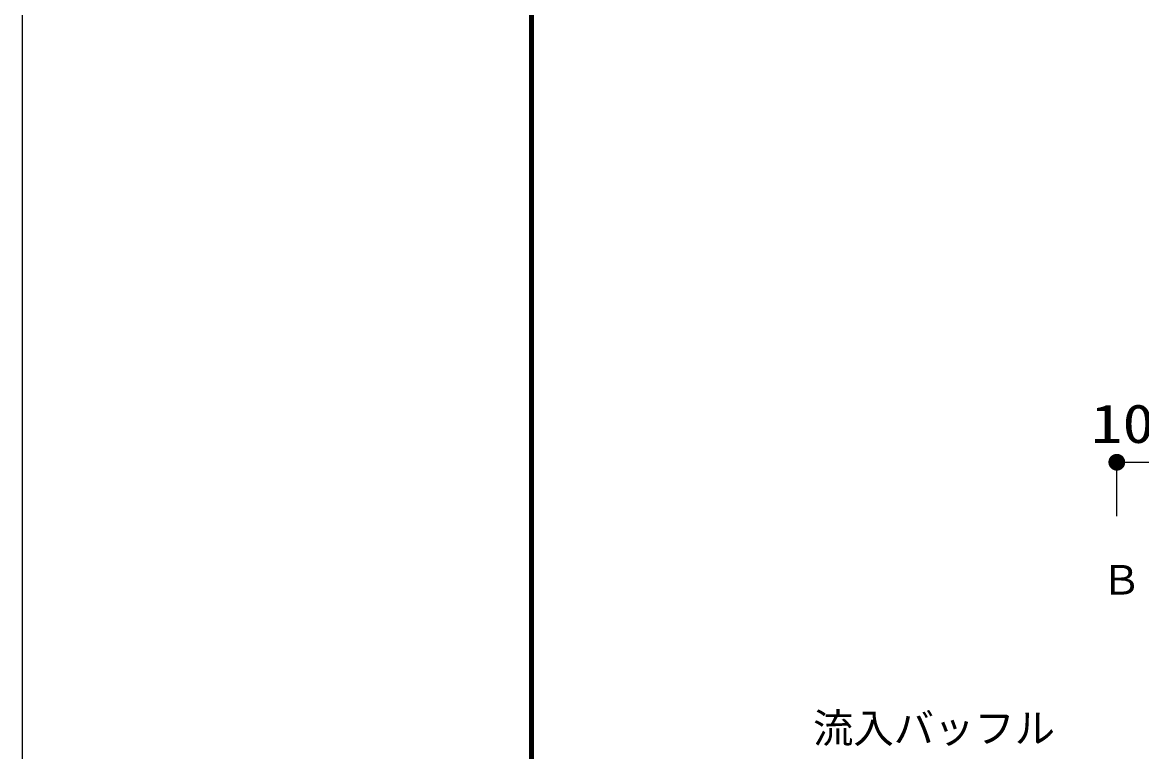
# Model space of a CAD drawing. Units: millimetres, scale not verified. Extents: x -8910 to 8910, y -6308 to 6308.
# Drawn here: x -8910 to -6413, y 1545 to 3173 of the extents above; entities that cross this region are included whole.
import ezdxf
from ezdxf.enums import TextEntityAlignment as Align

# ---------------------------------------------------------------- set-up
doc = ezdxf.new("R2010")
doc.units = ezdxf.units.MM
doc.header["$LTSCALE"] = 30
for name, color, linetype, lineweight in [('0-1_空気管', 3, 'Continuous', 25), ('1-2_00クル-フ-6寸法', 132, 'Continuous', 25), ('1-5_図面枠', 7, 'Continuous', 25), ('1-6_Axis_waku', 7, 'Continuous', 25)]:
    doc.layers.add(name, color=color, linetype=linetype, lineweight=lineweight)
doc.styles.add('ＭＳ ゴシック', font='')
doc.styles.get('ＭＳ ゴシック').set_extended_font_data('MS Gothic')

msp = doc.modelspace()

# ---------------------------------------------------------------- linework, layer by layer
at = {"layer": '1-2_00クル-フ-6寸法', "color": 4}
for p, q in [((-6468.11, 2070.98), (-6468.11, 2190.98)), ((-6468.11, 2190.98), (-6368.11, 2190.98))]:
    msp.add_line(p, q, dxfattribs=at)
at = {"layer": '1-2_00クル-フ-6寸法'}
for points in [[(-6468.11, 2190.98), (-6486.27, 2195.65), (-6485.54, 2197.89)], [(-6468.11, 2190.98), (-6485.54, 2197.89), (-6484.54, 2200.02)], [(-6468.11, 2190.98), (-6484.54, 2200.02), (-6483.28, 2202)], [(-6468.11, 2190.98), (-6483.28, 2202), (-6481.78, 2203.82)], [(-6468.11, 2190.98), (-6481.78, 2203.82), (-6480.06, 2205.43)], [(-6468.11, 2190.98), (-6480.06, 2205.43), (-6478.16, 2206.81)], [(-6468.11, 2190.98), (-6478.16, 2206.81), (-6476.09, 2207.95)], [(-6468.11, 2190.98), (-6476.09, 2207.95), (-6473.9, 2208.82)], [(-6468.11, 2190.98), (-6473.9, 2208.82), (-6471.62, 2209.4)], [(-6468.11, 2190.98), (-6471.62, 2209.4), (-6469.29, 2209.7)], [(-6468.11, 2190.98), (-6469.29, 2209.7), (-6466.93, 2209.7)], [(-6468.11, 2190.98), (-6466.93, 2209.7), (-6464.6, 2209.4)], [(-6468.11, 2190.98), (-6464.6, 2209.4), (-6462.31, 2208.82)], [(-6468.11, 2190.98), (-6462.31, 2208.82), (-6460.13, 2207.95)], [(-6468.11, 2190.98), (-6460.13, 2207.95), (-6458.06, 2206.81)], [(-6468.11, 2190.98), (-6458.06, 2206.81), (-6456.16, 2205.43)], [(-6468.11, 2190.98), (-6456.16, 2205.43), (-6454.44, 2203.82)], [(-6468.11, 2190.98), (-6454.44, 2203.82), (-6452.94, 2202)], [(-6468.11, 2190.98), (-6452.94, 2202), (-6451.68, 2200.02)], [(-6468.11, 2190.98), (-6451.68, 2200.02), (-6450.68, 2197.89)], [(-6468.11, 2190.98), (-6450.68, 2197.89), (-6449.95, 2195.65)], [(-6468.11, 2190.98), (-6486.86, 2190.98), (-6486.71, 2193.33)], [(-6468.11, 2190.98), (-6486.71, 2188.63), (-6486.86, 2190.98)], [(-6468.11, 2190.98), (-6486.71, 2193.33), (-6486.27, 2195.65)], [(-6468.11, 2190.98), (-6486.27, 2186.32), (-6486.71, 2188.63)], [(-6468.11, 2190.98), (-6485.54, 2184.08), (-6486.27, 2186.32)], [(-6468.11, 2190.98), (-6484.54, 2181.95), (-6485.54, 2184.08)], [(-6468.11, 2190.98), (-6483.28, 2179.96), (-6484.54, 2181.95)], [(-6468.11, 2190.98), (-6481.78, 2178.15), (-6483.28, 2179.96)], [(-6468.11, 2190.98), (-6480.06, 2176.54), (-6481.78, 2178.15)], [(-6468.11, 2190.98), (-6478.16, 2175.15), (-6480.06, 2176.54)], [(-6468.11, 2190.98), (-6476.09, 2174.02), (-6478.16, 2175.15)], [(-6468.11, 2190.98), (-6473.9, 2173.15), (-6476.09, 2174.02)], [(-6468.11, 2190.98), (-6471.62, 2172.57), (-6473.9, 2173.15)], [(-6468.11, 2190.98), (-6469.29, 2172.27), (-6471.62, 2172.57)], [(-6468.11, 2190.98), (-6466.93, 2172.27), (-6469.29, 2172.27)], [(-6468.11, 2190.98), (-6449.95, 2195.65), (-6449.51, 2193.33)], [(-6468.11, 2190.98), (-6449.51, 2193.33), (-6449.36, 2190.98)], [(-6468.11, 2190.98), (-6464.6, 2172.57), (-6466.93, 2172.27)], [(-6468.11, 2190.98), (-6462.31, 2173.15), (-6464.6, 2172.57)], [(-6468.11, 2190.98), (-6460.13, 2174.02), (-6462.31, 2173.15)], [(-6468.11, 2190.98), (-6458.06, 2175.15), (-6460.13, 2174.02)], [(-6468.11, 2190.98), (-6456.16, 2176.54), (-6458.06, 2175.15)], [(-6468.11, 2190.98), (-6454.44, 2178.15), (-6456.16, 2176.54)], [(-6468.11, 2190.98), (-6452.94, 2179.96), (-6454.44, 2178.15)], [(-6468.11, 2190.98), (-6451.68, 2181.95), (-6452.94, 2179.96)], [(-6468.11, 2190.98), (-6450.68, 2184.08), (-6451.68, 2181.95)], [(-6468.11, 2190.98), (-6449.95, 2186.32), (-6450.68, 2184.08)], [(-6468.11, 2190.98), (-6449.51, 2188.63), (-6449.95, 2186.32)], [(-6468.11, 2190.98), (-6449.36, 2190.98), (-6449.51, 2188.63)]]:
    msp.add_solid(points, dxfattribs=at)
at = {"layer": '1-5_図面枠'}
msp.add_lwpolyline([(-8910, -6307.5), (-8910, 6307.5), (8910, 6307.5), (8910, -6307.5)], close=True, dxfattribs=at)
at = {"layer": '1-6_Axis_waku'}
for p, q in [((-7778.4, 5769.9), (-7778.4, -5814.9)), ((-7777.8, 5769.3), (-7777.8, -5814.3)), ((-7777.2, 5768.7), (-7777.2, -5813.7)), ((-7776.6, 5768.1), (-7776.6, -5813.1)), ((-7776, 5767.5), (-7776, -5812.5)), ((-7775.4, 5766.9), (-7775.4, -5811.9)), ((-7774.8, 5766.3), (-7774.8, -5811.3)), ((-7774.2, 5765.7), (-7774.2, -5810.7)), ((-7773.6, 5765.1), (-7773.6, -5810.1)), ((-7773, 5764.5), (-7773, -5809.5)), ((-7772.4, 5763.9), (-7772.4, -5808.9)), ((-7771.8, 5763.3), (-7771.8, -5808.3)), ((-7771.2, 5762.7), (-7771.2, -5807.7)), ((-7770.6, 5762.1), (-7770.6, -5807.1)), ((-7770, 5761.5), (-7770, -5806.5))]:
    msp.add_line(p, q, dxfattribs=at)

# ---------------------------------------------------------------- texts
at = {"layer": '0-1_空気管', "color": 4, "style": 'ＭＳ ゴシック'}
for s, p in [('Ｂ', (-6502.96, 1875.79)), ('流入バッフル', (-7145.86, 1544.65))]:
    msp.add_text(s, height=65.98, dxfattribs=at).set_placement(p, align=Align.BOTTOM_LEFT)
at = {"layer": '1-2_00クル-フ-6寸法', "color": 3, "style": 'ＭＳ ゴシック', "width": 1.2}
msp.add_text('100', height=86.66, dxfattribs=at).set_placement((-6526.11, 2208.08), align=Align.BOTTOM_LEFT)

doc.saveas('drawing.dxf')
